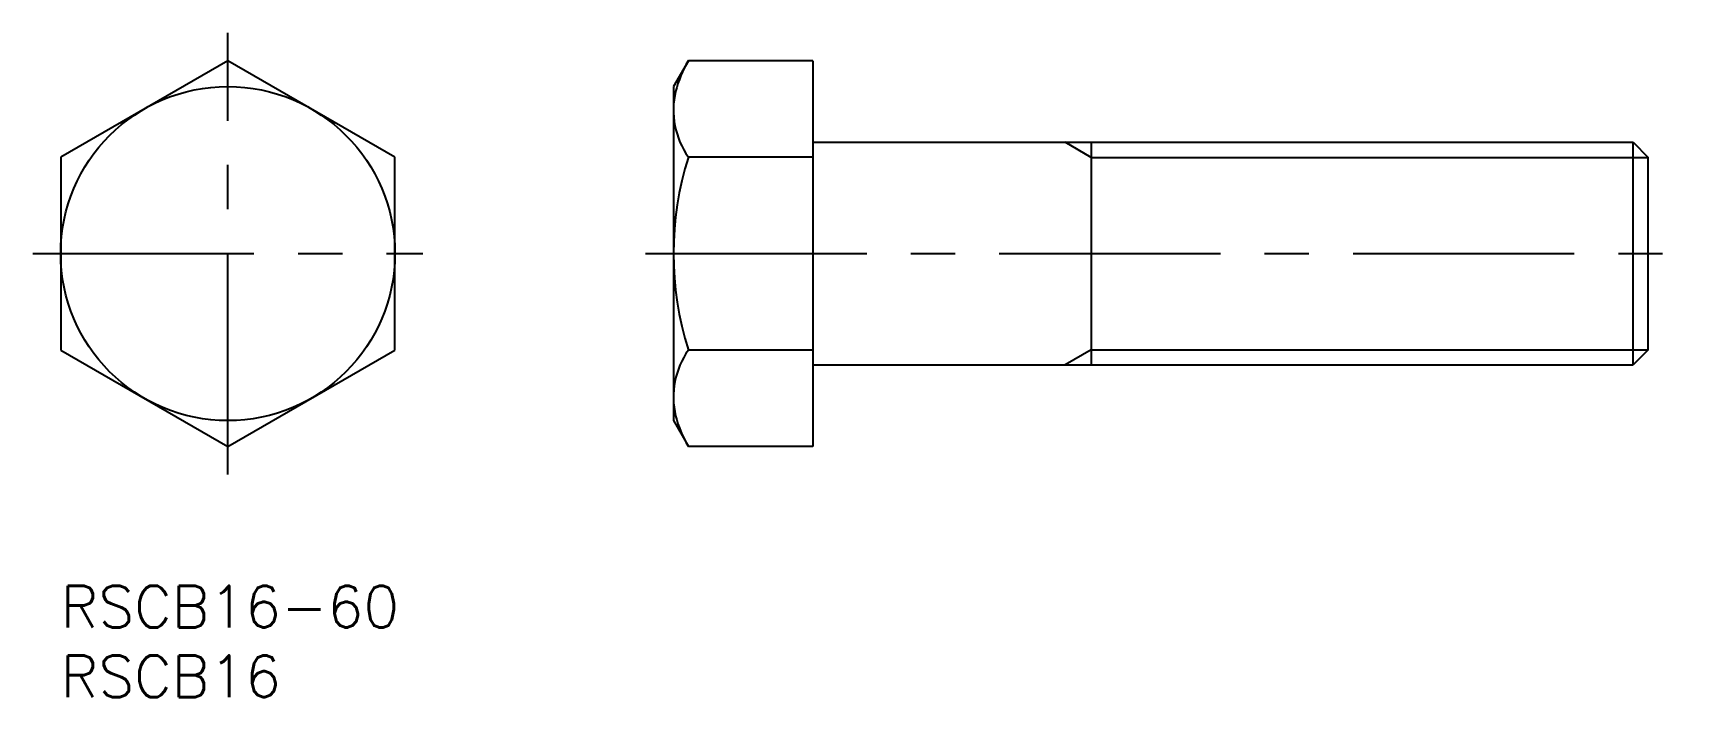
# Model space of a CAD drawing. Extents: x -2 to 116, y -8 to 40.
import ezdxf

# ---------------------------------------------------------------- set-up
doc = ezdxf.new("R2010")
doc.units = 0
doc.header["$LTSCALE"] = 0.5
doc.linetypes.add('CENTER', pattern=[50.8, 31.75, -6.35, 6.35, -6.35])
for name, color, linetype in [('MSM_CENTER', 1, 'CENTER'), ('MSM_CONTINUOUS', 7, 'CONTINUOUS'), ('MSM_NARROW', 5, 'CONTINUOUS'), ('MSM_PART_NUMBER', 7, 'CONTINUOUS')]:
    doc.layers.add(name, color=color, linetype=linetype)
doc.styles.get("Standard").update_dxf_attribs({"font": 'txt.shx', "height": 3, "bigfont": 'bigfont.shx'})

# ---------------------------------------------------------------- blocks, each defined once
blk = doc.blocks.new('*U8')
at = {"layer": 'MSM_PART_NUMBER'}
blk.add_text('RSCB16-60', height=3, dxfattribs=at).set_placement((0, -3))
blk = doc.blocks.new('*U9')
at = {"layer": 'MSM_PART_NUMBER'}
blk.add_text('RSCB16', height=3, dxfattribs=at).set_placement((0, -8))

msp = doc.modelspace()

# ---------------------------------------------------------------- linework, layer by layer
at = {"layer": 'MSM_CENTER'}
for p, q in [((12, 8), (12, 39.71)), ((-2, 23.86), (26, 23.86)), ((42, 23.86), (116, 23.86))]:
    msp.add_line(p, q, dxfattribs=at)
at = {"layer": 'MSM_CONTINUOUS'}
for p, q in [((12, 37.71), (0, 30.78)), ((24, 30.78), (12, 37.71)), ((45.07, 37.71), (44, 35.86)), ((54, 37.71), (45.07, 37.71)), ((54, 37.71), (54, 10)), ((44, 35.86), (44, 11.86)), ((0, 30.78), (0, 16.93)), ((24, 16.93), (24, 30.78)), ((54, 30.78), (45.07, 30.78)), ((54, 31.86), (112.92, 31.86)), ((74, 31.86), (74, 15.86)), ((112.92, 15.86), (112.92, 31.86)), ((112.92, 31.86), (114, 30.77)), ((114, 16.94), (114, 30.77)), ((0, 16.93), (12, 10)), ((12, 10), (24, 16.93)), ((54, 16.93), (45.07, 16.93)), ((114, 16.94), (112.92, 15.86)), ((54, 15.86), (112.92, 15.86)), ((44, 11.86), (45.07, 10)), ((54, 10), (45.07, 10))]:
    msp.add_line(p, q, dxfattribs=at)
msp.add_circle((12, 23.86), 12, dxfattribs=at)
for centre, radius, start, end in [((51.91, 33.58), 7.99, 148.819, 166.0459), ((49.87, 34.17), 5.87, 166.8449, 215.1808), ((66.93, 23.86), 22.93, 162.412, 197.588), ((49.87, 13.55), 5.87, 144.8192, 193.1551), ((51.91, 14.14), 7.99, 193.9541, 211.181)]:
    msp.add_arc(centre, radius, start, end, dxfattribs=at)
at = {"layer": 'MSM_NARROW'}
for p, q in [((74, 30.77), (72.13, 31.86)), ((74, 30.77), (114, 30.77)), ((74, 16.94), (72.13, 15.86)), ((74, 16.94), (114, 16.94))]:
    msp.add_line(p, q, dxfattribs=at)

# ---------------------------------------------------------------- block references
at = {"layer": 'MSM_CONTINUOUS'}
for name in ['*U8', '*U9']:
    msp.add_blockref(name, (0, 0), dxfattribs=at)

doc.saveas('drawing.dxf')
